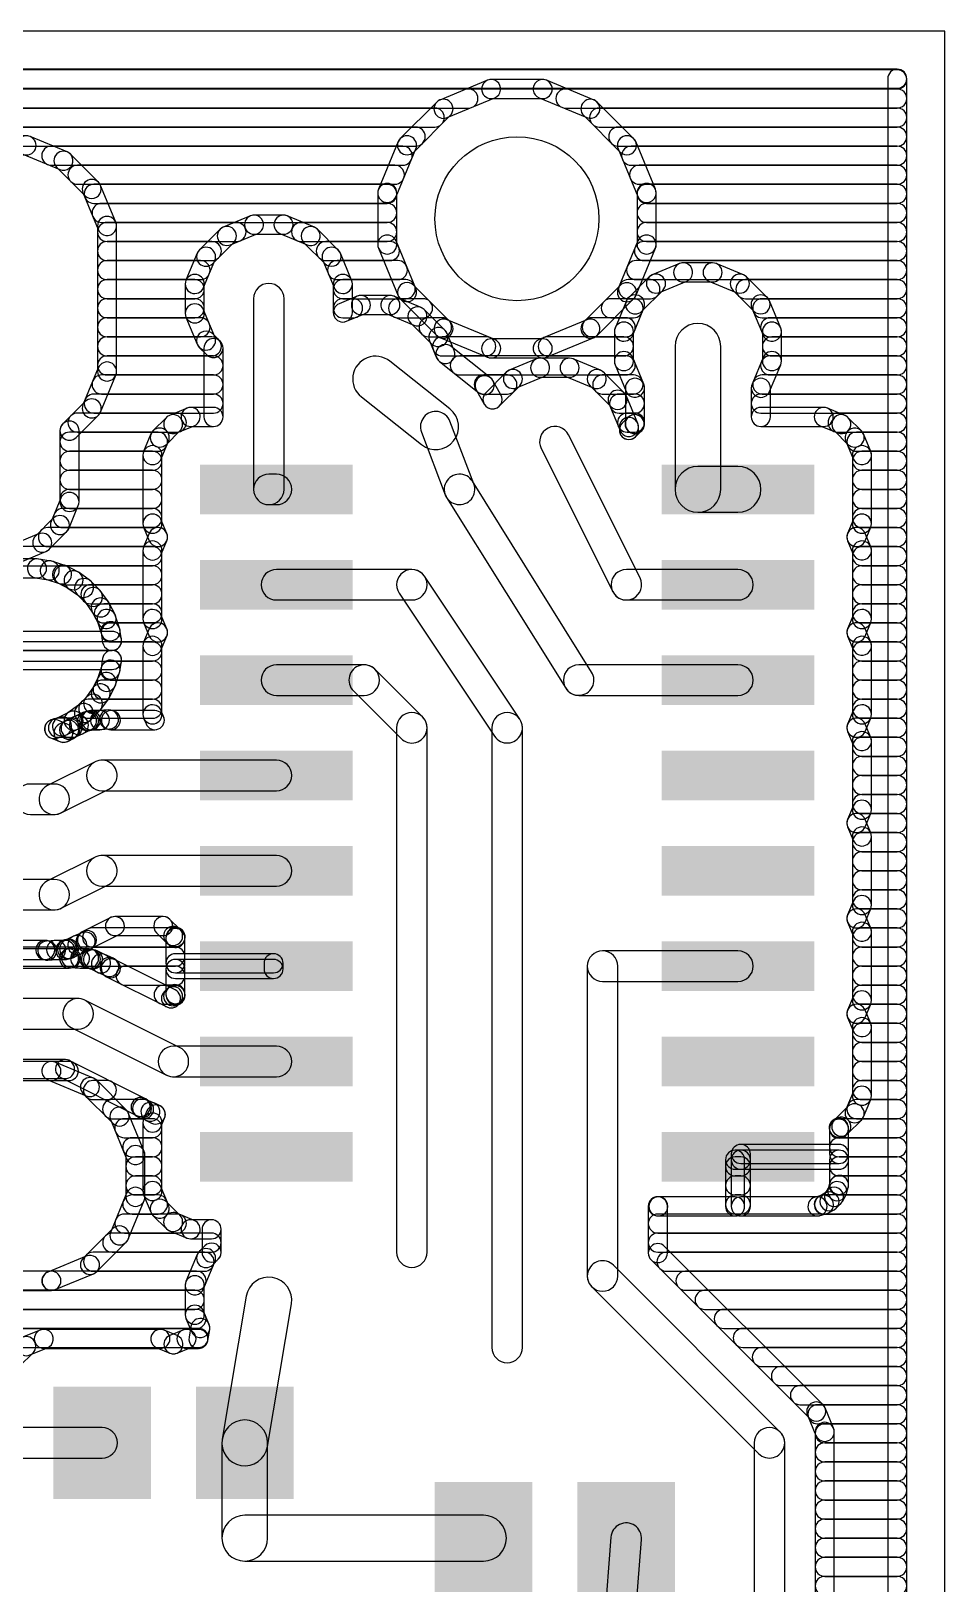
# Model space of a CAD drawing. Extents: x 0 to 96, y 0 to 55.
# Drawn here: x 83.83 to 96, y 34.32 to 55 of the extents above; entities that cross this region are included whole.
import ezdxf

# ---------------------------------------------------------------- set-up
doc = ezdxf.new("R2010")
doc.units = 0
doc.layers.add('16', color=174, linetype='CONTINUOUS')
doc.layers.add('20', color=178, linetype='CONTINUOUS')

# ---------------------------------------------------------------- blocks, each defined once
blk = doc.blocks.new('RECT')
blk.add_solid([(-0.5, -0.5), (0.5, -0.5), (-0.5, 0.5), (0.5, 0.5)])

msp = doc.modelspace()

# ---------------------------------------------------------------- linework, layer by layer
at = {"layer": '16'}
for points in [[(6.3352, 54.238), (95.365, 54.238, 1), (95.365, 54.492), (6.3352, 54.492, 1)], [(6.339, 54.229), (95.365, 54.229, 1), (95.365, 54.483), (6.339, 54.483, 1)], [(95.238, 54.365), (95.238, 8.6112, 1), (95.492, 8.6112), (95.492, 54.365, 1)], [(63.1458, 53.975), (89.6542, 53.975, 1), (89.6542, 54.229), (63.1458, 54.229, 1)], [(89.9078, 54.3445), (89.273, 54.0816, 1), (89.3702, 53.8469), (90.005, 54.1099, 1)], [(90.6436, 54.3542), (89.9564, 54.3542, 1), (89.9564, 54.1002), (90.6436, 54.1002, 1)], [(91.327, 54.0816), (90.6922, 54.3445, 1), (90.595, 54.1099), (91.2298, 53.8469, 1)], [(90.9458, 53.975), (95.365, 53.975, 1), (95.365, 54.229), (90.9458, 54.229, 1)], [(89.2318, 54.054), (88.7459, 53.5682, 1), (88.9256, 53.3886), (89.4114, 53.8744, 1)], [(91.854, 53.5682), (91.3682, 54.054, 1), (91.1886, 53.8744), (91.6744, 53.3886, 1)], [(63.5946, 53.721), (89.2054, 53.721, 1), (89.2054, 53.975), (63.5946, 53.975, 1)], [(91.3946, 53.721), (95.365, 53.721, 1), (95.365, 53.975), (91.3946, 53.975, 1)], [(63.8486, 53.467), (88.9514, 53.467, 1), (88.9514, 53.721), (63.8486, 53.721, 1)], [(83.7687, 53.6034), (83.2363, 53.6034, 1), (83.2363, 53.3494), (83.7687, 53.3494, 1)], [(84.3091, 53.39), (83.8173, 53.5937, 1), (83.7201, 53.3591), (84.2119, 53.1553, 1)], [(88.7184, 53.527), (88.4555, 52.8922, 1), (88.6901, 52.795), (88.9531, 53.4298, 1)], [(91.6486, 53.467), (95.365, 53.467, 1), (95.365, 53.721), (91.6486, 53.721, 1)], [(92.1445, 52.8922), (91.8816, 53.527, 1), (91.6469, 53.4298), (91.9099, 52.795, 1)], [(84.098, 53.213), (88.7784, 53.213, 1), (88.7784, 53.467), (84.098, 53.467, 1)], [(84.7268, 52.986), (84.3503, 53.3625, 1), (84.1707, 53.1829), (84.5472, 52.8064, 1)], [(91.8216, 53.213), (95.365, 53.213, 1), (95.365, 53.467), (91.8216, 53.467, 1)], [(84.4472, 52.959), (88.6732, 52.959, 1), (88.6732, 53.213), (84.4472, 53.213, 1)], [(91.9268, 52.959), (95.365, 52.959, 1), (95.365, 53.213), (91.9268, 53.213, 1)], [(84.958, 52.453), (84.7543, 52.9448, 1), (84.5196, 52.8476), (84.7234, 52.3558, 1)], [(84.6636, 52.705), (88.5728, 52.705, 1), (88.5728, 52.959), (84.6636, 52.959, 1)], [(88.4458, 52.8436), (88.4458, 52.1564, 1), (88.6998, 52.1564), (88.6998, 52.8436, 1)], [(92.1542, 52.1564), (92.1542, 52.8436, 1), (91.9002, 52.8436), (91.9002, 52.1564, 1)], [(92.0272, 52.705), (95.365, 52.705, 1), (95.365, 52.959), (92.0272, 52.959, 1)], [(84.7688, 52.451), (88.5728, 52.451, 1), (88.5728, 52.705), (84.7688, 52.705, 1)], [(86.7503, 52.5381), (86.388, 52.3881, 1), (86.4852, 52.1534), (86.8475, 52.3035, 1)], [(87.1911, 52.5478), (86.7989, 52.5478, 1), (86.7989, 52.2938), (87.1911, 52.2938, 1)], [(87.602, 52.3881), (87.2397, 52.5381, 1), (87.1425, 52.3035), (87.5048, 52.1534, 1)], [(92.0272, 52.451), (95.365, 52.451, 1), (95.365, 52.705), (92.0272, 52.705, 1)], [(84.9677, 50.4656), (84.9677, 52.4044, 1), (84.7137, 52.4044), (84.7137, 50.4656, 1)], [(84.8407, 52.197), (86.5652, 52.197, 1), (86.5652, 52.451), (84.8407, 52.451, 1)], [(86.3468, 52.3605), (86.0695, 52.0832, 1), (86.2491, 51.9036), (86.5264, 52.1809, 1)], [(87.4248, 52.197), (88.5728, 52.197, 1), (88.5728, 52.451), (87.4248, 52.451, 1)], [(87.9205, 52.0832), (87.6432, 52.3605, 1), (87.4636, 52.1809), (87.7409, 51.9036, 1)], [(92.0272, 52.197), (95.365, 52.197, 1), (95.365, 52.451), (92.0272, 52.451, 1)], [(84.8407, 51.943), (86.2359, 51.943, 1), (86.2359, 52.197), (84.8407, 52.197, 1)], [(87.7541, 51.943), (88.6086, 51.943, 1), (88.6086, 52.197), (87.7541, 52.197, 1)], [(88.4555, 52.1078), (88.7184, 51.473, 1), (88.9531, 51.5702), (88.6901, 52.205, 1)], [(91.8816, 51.473), (92.1445, 52.1078, 1), (91.9099, 52.205), (91.6469, 51.5702, 1)], [(91.9914, 51.943), (95.365, 51.943, 1), (95.365, 52.197), (91.9914, 52.197, 1)], [(84.8407, 51.689), (86.0858, 51.689, 1), (86.0858, 51.943), (84.8407, 51.943, 1)], [(86.0419, 52.042), (85.8919, 51.6797, 1), (86.1265, 51.5825), (86.2766, 51.9448, 1)], [(88.0981, 51.6797), (87.9481, 52.042, 1), (87.7134, 51.9448), (87.8635, 51.5825, 1)], [(87.9042, 51.689), (88.7138, 51.689, 1), (88.7138, 51.943), (87.9042, 51.943, 1)], [(91.8862, 51.689), (95.365, 51.689, 1), (95.365, 51.943), (91.8862, 51.943, 1)], [(85.8822, 51.6311), (85.8822, 51.2389, 1), (86.1362, 51.2389), (86.1362, 51.6311, 1)], [(88.1078, 51.2511), (88.1078, 51.6311, 1), (87.8538, 51.6311), (87.8538, 51.2511, 1)], [(92.0618, 51.7255), (91.7845, 51.4482, 1), (91.9641, 51.2686), (92.2414, 51.5459, 1)], [(92.4653, 51.9031), (92.103, 51.7531, 1), (92.2002, 51.5184), (92.5625, 51.6685, 1)], [(92.9061, 51.9128), (92.5139, 51.9128, 1), (92.5139, 51.6588), (92.9061, 51.6588, 1)], [(93.317, 51.7531), (92.9547, 51.9031, 1), (92.8575, 51.6685), (93.2198, 51.5184, 1)], [(93.6355, 51.4482), (93.3582, 51.7255, 1), (93.1786, 51.5459), (93.4559, 51.2686, 1)], [(84.8407, 51.435), (86.0092, 51.435, 1), (86.0092, 51.689), (84.8407, 51.689, 1)], [(87.1982, 48.895), (87.1982, 51.435, 1), (86.7918, 51.435), (86.7918, 48.895, 1)], [(87.9808, 51.435), (88.819, 51.435, 1), (88.819, 51.689), (87.9808, 51.689, 1)], [(88.7459, 51.4318), (89.2318, 50.9459, 1), (89.4114, 51.1256), (88.9256, 51.6114, 1)], [(91.3682, 50.9459), (91.854, 51.4318, 1), (91.6744, 51.6114), (91.1886, 51.1256, 1)], [(91.781, 51.435), (92.0779, 51.435, 1), (92.0779, 51.689), (91.781, 51.689, 1)], [(93.3421, 51.435), (95.365, 51.435, 1), (95.365, 51.689), (93.3421, 51.689, 1)], [(84.8407, 51.181), (86.0092, 51.181, 1), (86.0092, 51.435), (84.8407, 51.435, 1)], [(85.8919, 51.1903), (86.0419, 50.828, 1), (86.2766, 50.9252), (86.1265, 51.2875, 1)], [(88.1728, 51.4681), (87.9322, 51.3685, 1), (88.0294, 51.1338), (88.27, 51.2335, 1)], [(87.9808, 51.181), (88.1181, 51.181, 1), (88.1181, 51.435), (87.9808, 51.435, 1)], [(88.6136, 51.4778), (88.2214, 51.4778, 1), (88.2214, 51.2238), (88.6136, 51.2238, 1)], [(89.0245, 51.3181), (88.6622, 51.4681, 1), (88.565, 51.2335), (88.9273, 51.0834, 1)], [(88.7169, 51.181), (89.0494, 51.181, 1), (89.0494, 51.435), (88.7169, 51.435, 1)], [(89.343, 51.0132), (89.0657, 51.2905, 1), (88.8861, 51.1109), (89.1634, 50.8336, 1)], [(91.5506, 51.181), (91.8534, 51.181, 1), (91.8534, 51.435), (91.5506, 51.435, 1)], [(91.7569, 51.407), (91.6069, 51.0447, 1), (91.8415, 50.9475), (91.9916, 51.3098, 1)], [(93.8131, 51.0447), (93.6631, 51.407, 1), (93.4284, 51.3098), (93.5785, 50.9475, 1)], [(93.5666, 51.181), (95.365, 51.181, 1), (95.365, 51.435), (93.5666, 51.435, 1)], [(84.8407, 50.927), (86.0858, 50.927, 1), (86.0858, 51.181), (84.8407, 51.181, 1)], [(89.1226, 50.927), (89.3034, 50.927, 1), (89.3034, 51.181), (89.1226, 51.181, 1)], [(89.273, 50.9184), (89.9078, 50.6555, 1), (90.005, 50.8901), (89.3702, 51.1531, 1)], [(90.6922, 50.6555), (91.327, 50.9184, 1), (91.2298, 51.1531), (90.595, 50.8901, 1)], [(91.2966, 50.927), (91.7482, 50.927, 1), (91.7482, 51.181), (91.2966, 51.181, 1)], [(91.5972, 50.9961), (91.5972, 50.6039, 1), (91.8512, 50.6039), (91.8512, 50.9961, 1)], [(92.4052, 50.8), (92.4052, 48.895, 1), (93.0148, 48.895), (93.0148, 50.8, 1)], [(93.6718, 50.927), (95.365, 50.927, 1), (95.365, 51.181), (93.6718, 51.181, 1)], [(93.8228, 50.6039), (93.8228, 50.9961, 1), (93.5688, 50.9961), (93.5688, 50.6039, 1)], [(84.8407, 50.673), (86.2359, 50.673, 1), (86.2359, 50.927), (84.8407, 50.927, 1)], [(86.0695, 50.7868), (86.1686, 50.6877, 1), (86.3482, 50.8673), (86.2491, 50.9664, 1)], [(86.1314, 50.7775), (86.1314, 49.8602, 1), (86.3854, 49.8602), (86.3854, 50.7775, 1)], [(89.4641, 50.7461), (89.3706, 50.972, 1), (89.1359, 50.8748), (89.2294, 50.6489, 1)], [(89.3043, 50.673), (89.8908, 50.673, 1), (89.8908, 50.927), (89.3043, 50.927, 1)], [(89.9564, 50.6458), (90.6436, 50.6458, 1), (90.6436, 50.8998), (89.9564, 50.8998, 1)], [(90.7092, 50.673), (91.7242, 50.673, 1), (91.7242, 50.927), (90.7092, 50.927, 1)], [(93.6958, 50.673), (95.365, 50.673, 1), (95.365, 50.927), (93.6958, 50.927, 1)], [(89.9482, 50.3823), (89.4257, 50.797, 1), (89.2678, 50.5981), (89.7902, 50.1834, 1)], [(91.6069, 50.5553), (91.7545, 50.199, 1), (91.9891, 50.2962), (91.8415, 50.6525, 1)], [(93.6655, 50.199), (93.8131, 50.5553, 1), (93.5785, 50.6525), (93.4309, 50.2962, 1)], [(84.7543, 49.9252), (84.958, 50.417, 1), (84.7234, 50.5142), (84.5196, 50.0224, 1)], [(84.8407, 50.419), (86.2584, 50.419, 1), (86.2584, 50.673), (84.8407, 50.673, 1)], [(88.228, 50.1263), (89.028, 49.4913, 1), (89.407, 49.9687), (88.607, 50.6037, 1)], [(89.5377, 50.419), (91.7482, 50.419, 1), (91.7482, 50.673), (89.5377, 50.673, 1)], [(90.1568, 50.4555), (89.8846, 50.1833, 1), (90.0642, 50.0037), (90.3364, 50.2759, 1)], [(90.5603, 50.6331), (90.198, 50.4831, 1), (90.2952, 50.2484), (90.6575, 50.3985, 1)], [(91.0011, 50.6428), (90.6089, 50.6428, 1), (90.6089, 50.3888), (91.0011, 50.3888, 1)], [(91.412, 50.4831), (91.0497, 50.6331, 1), (90.9525, 50.3985), (91.3148, 50.2484, 1)], [(91.7305, 50.1782), (91.4532, 50.4555, 1), (91.2736, 50.2759), (91.5509, 49.9986, 1)], [(93.6718, 50.419), (95.365, 50.419, 1), (95.365, 50.673), (93.6718, 50.673, 1)], [(84.7688, 50.165), (86.2584, 50.165, 1), (86.2584, 50.419), (84.7688, 50.419, 1)], [(89.8577, 50.165), (90.1729, 50.165, 1), (90.1729, 50.419), (89.8577, 50.419, 1)], [(90.0854, 50.1552), (89.9802, 50.3445, 1), (89.7582, 50.2212), (89.8634, 50.0318, 1)], [(91.4371, 50.165), (91.8534, 50.165, 1), (91.8534, 50.419), (91.4371, 50.419, 1)], [(91.7448, 50.2476), (91.7448, 49.7652, 1), (91.9988, 49.7652), (91.9988, 50.2476, 1)], [(93.6752, 49.8602), (93.6752, 50.2476, 1), (93.4212, 50.2476), (93.4212, 49.8602, 1)], [(93.5666, 50.165), (95.365, 50.165, 1), (95.365, 50.419), (93.5666, 50.419, 1)], [(84.4305, 49.5877), (84.7268, 49.884, 1), (84.5472, 50.0636), (84.2509, 49.7673, 1)], [(84.6636, 49.911), (86.2584, 49.911, 1), (86.2584, 50.165), (84.6636, 50.165, 1)], [(91.9081, 49.7747), (91.7581, 50.137, 1), (91.5234, 50.0398), (91.6735, 49.6775, 1)], [(91.6616, 49.911), (91.8718, 49.911, 1), (91.8718, 50.165), (91.6616, 50.165, 1)], [(93.5482, 49.911), (95.365, 49.911, 1), (95.365, 50.165), (93.5482, 50.165, 1)], [(84.4472, 49.657), (85.7703, 49.657, 1), (85.7703, 49.911), (84.4472, 49.911, 1)], [(85.6311, 49.8533), (85.4525, 49.6747, 1), (85.6321, 49.4951), (85.8107, 49.6737, 1)], [(85.9057, 49.9775), (85.6723, 49.8809, 1), (85.7695, 49.6462), (86.0029, 49.7429, 1)], [(86.2584, 49.9872), (85.9543, 49.9872, 1), (85.9543, 49.7332), (86.2584, 49.7332, 1)], [(89.7249, 48.9672), (89.4074, 49.8022, 1), (89.0276, 49.6578), (89.3451, 48.8228, 1)], [(91.7668, 49.657), (91.8718, 49.657, 1), (91.8718, 49.911), (91.7668, 49.911, 1)], [(91.7779, 49.8533), (91.701, 49.7764, 1), (91.8806, 49.5968), (91.9575, 49.6737, 1)], [(91.9178, 49.6866), (91.9178, 49.7261, 1), (91.6638, 49.7261), (91.6638, 49.6866, 1)], [(91.8232, 49.8826), (91.8191, 49.8809, 1), (91.9163, 49.6462), (91.9204, 49.6479, 1)], [(94.3857, 49.9872), (93.5482, 49.9872, 1), (93.5482, 49.7332), (94.3857, 49.7332, 1)], [(94.6677, 49.8809), (94.4343, 49.9775, 1), (94.3371, 49.7429), (94.5705, 49.6462, 1)], [(94.5697, 49.657), (95.365, 49.657, 1), (95.365, 49.911), (94.5697, 49.911, 1)], [(94.8875, 49.6747), (94.7089, 49.8533, 1), (94.5293, 49.6737), (94.7079, 49.4951, 1)], [(84.4677, 48.7283), (84.4677, 49.6775, 1), (84.2137, 49.6775), (84.2137, 48.7283, 1)], [(84.3407, 49.403), (85.5195, 49.403, 1), (85.5195, 49.657), (84.3407, 49.657, 1)], [(85.4249, 49.6335), (85.3283, 49.4001, 1), (85.5629, 49.3029), (85.6596, 49.5363, 1)], [(91.9392, 47.7159), (90.9867, 49.6209, 1), (90.6233, 49.4391), (91.5758, 47.5341, 1)], [(95.0117, 49.4001), (94.9151, 49.6335, 1), (94.6804, 49.5363), (94.7771, 49.3029, 1)], [(94.8205, 49.403), (95.365, 49.403, 1), (95.365, 49.657), (94.8205, 49.657, 1)], [(85.3186, 49.3515), (85.3186, 48.4385, 1), (85.5726, 48.4385), (85.5726, 49.3515, 1)], [(95.0214, 48.4385), (95.0214, 49.3515, 1), (94.7674, 49.3515), (94.7674, 48.4385, 1)], [(84.3407, 49.149), (85.4456, 49.149, 1), (85.4456, 49.403), (84.3407, 49.403, 1)], [(94.8944, 49.149), (95.365, 49.149, 1), (95.365, 49.403), (94.8944, 49.403, 1)], [(84.3407, 48.895), (85.4456, 48.895, 1), (85.4456, 49.149), (84.3407, 49.149, 1)], [(87.0966, 49.0982), (86.995, 49.0982, 1), (86.995, 48.6918), (87.0966, 48.6918, 1)], [(91.2948, 46.4627), (89.7073, 49.0027, 1), (89.3627, 48.7873), (90.9502, 46.2473, 1)], [(92.71, 48.5902), (93.2434, 48.5902, 1), (93.2434, 49.1998), (92.71, 49.1998, 1)], [(94.8944, 48.895), (95.365, 48.895, 1), (95.365, 49.149), (94.8944, 49.149, 1)], [(84.3304, 48.3716), (84.458, 48.6797, 1), (84.2234, 48.7769), (84.0958, 48.4688, 1)], [(84.3407, 48.641), (85.4456, 48.641, 1), (85.4456, 48.895), (84.3407, 48.895, 1)], [(94.8944, 48.641), (95.365, 48.641, 1), (95.365, 48.895), (94.8944, 48.895, 1)], [(84.2519, 48.387), (85.4456, 48.387, 1), (85.4456, 48.641), (84.2519, 48.641, 1)], [(94.8944, 48.387), (95.365, 48.387, 1), (95.365, 48.641), (94.8944, 48.641, 1)], [(84.0671, 48.0946), (84.3029, 48.3304, 1), (84.1233, 48.51), (83.8875, 48.2742, 1)], [(85.3283, 48.3899), (85.4022, 48.2114, 1), (85.6369, 48.3086), (85.5629, 48.4871, 1)], [(94.9378, 48.2114), (95.0117, 48.3899, 1), (94.7771, 48.4871), (94.7031, 48.3086, 1)], [(83.7178, 47.9395), (84.0259, 48.0671, 1), (83.9287, 48.3017), (83.6206, 48.1741, 1)], [(84.0529, 48.133), (85.5195, 48.133, 1), (85.5195, 48.387), (84.0529, 48.387, 1)], [(85.4022, 48.3086), (85.3283, 48.1301, 1), (85.5629, 48.0329), (85.6369, 48.2114, 1)], [(85.3186, 48.0815), (85.3186, 47.1685, 1), (85.5726, 47.1685), (85.5726, 48.0815, 1)], [(95.0117, 48.1301), (94.9378, 48.3086, 1), (94.7031, 48.2114), (94.7771, 48.0329, 1)], [(94.8205, 48.133), (95.365, 48.133, 1), (95.365, 48.387), (94.8205, 48.387, 1)], [(95.0214, 47.1685), (95.0214, 48.0815, 1), (94.7674, 48.0815), (94.7674, 47.1685, 1)], [(65.7014, 47.879), (85.4456, 47.879, 1), (85.4456, 48.133), (65.7014, 48.133, 1)], [(94.8944, 47.879), (95.365, 47.879, 1), (95.365, 48.133), (94.8944, 48.133, 1)], [(83.908, 47.9692), (83.187, 47.9692, 1), (83.187, 47.7152), (83.908, 47.7152, 1)], [(84.0976, 47.9407), (83.9278, 47.9676, 1), (83.8881, 47.7168), (84.0579, 47.6899, 1)], [(84.2805, 47.883), (84.117, 47.9361, 1), (84.0385, 47.6945), (84.202, 47.6414, 1)], [(84.4521, 47.7973), (84.2989, 47.8753, 1), (84.1836, 47.649), (84.3368, 47.571, 1)], [(84.2612, 47.625), (85.4456, 47.625, 1), (85.4456, 47.879), (84.2612, 47.879, 1)], [(84.6082, 47.6858), (84.4691, 47.7869, 1), (84.3198, 47.5814), (84.4589, 47.4803, 1)], [(88.9, 47.8282), (87.0966, 47.8282, 1), (87.0966, 47.4218), (88.9, 47.4218, 1)], [(90.3391, 45.8327), (89.0691, 47.7377, 1), (88.7309, 47.5123), (90.0009, 45.6073, 1)], [(93.2434, 47.8282), (91.7575, 47.8282, 1), (91.7575, 47.4218), (93.2434, 47.4218, 1)], [(94.8944, 47.625), (95.365, 47.625, 1), (95.365, 47.879), (94.8944, 47.879, 1)], [(84.7449, 47.5513), (84.6233, 47.6729, 1), (84.4437, 47.4933), (84.5653, 47.3717, 1)], [(84.6186, 47.371), (85.4456, 47.371, 1), (85.4456, 47.625), (84.6186, 47.625, 1)], [(84.8589, 47.3971), (84.7578, 47.5362, 1), (84.5523, 47.3869), (84.6534, 47.2478, 1)], [(94.8944, 47.371), (95.365, 47.371, 1), (95.365, 47.625), (94.8944, 47.625, 1)], [(84.9473, 47.2269), (84.8693, 47.3801, 1), (84.643, 47.2648), (84.721, 47.1116, 1)], [(84.7961, 47.117), (85.4456, 47.117, 1), (85.4456, 47.371), (84.7961, 47.371, 1)], [(94.8944, 47.117), (95.365, 47.117, 1), (95.365, 47.371), (94.8944, 47.371, 1)], [(85.0081, 47.045), (84.955, 47.2085, 1), (84.7134, 47.13), (84.7665, 46.9665, 1)], [(85.3283, 47.1199), (85.4022, 46.9414, 1), (85.6369, 47.0386), (85.5629, 47.2171, 1)], [(94.9378, 46.9414), (95.0117, 47.1199, 1), (94.7771, 47.2171), (94.7031, 47.0386, 1)], [(83.187, 46.75), (84.9077, 46.75, 1), (84.9077, 47.004), (83.187, 47.004, 1)], [(85.0331, 46.8969), (85.0127, 47.0256, 1), (84.7619, 46.9859), (84.7823, 46.8571, 1)], [(84.8898, 46.863), (85.5195, 46.863, 1), (85.5195, 47.117), (84.8898, 47.117, 1)], [(85.4022, 47.0386), (85.3283, 46.8601, 1), (85.5629, 46.7629), (85.6369, 46.9414, 1)], [(95.0117, 46.8601), (94.9378, 47.0386, 1), (94.7031, 46.9414), (94.7771, 46.7629, 1)], [(94.8205, 46.863), (95.365, 46.863, 1), (95.365, 47.117), (94.8205, 47.117, 1)], [(83.187, 46.609), (85.4456, 46.609, 1), (85.4456, 46.863), (83.187, 46.863, 1)], [(84.9077, 46.75), (83.187, 46.75, 1), (83.187, 46.496), (84.9077, 46.496, 1)], [(85.0127, 46.4744), (85.0331, 46.6031, 1), (84.7823, 46.6429), (84.7619, 46.5141, 1)], [(85.3186, 46.8115), (85.3186, 45.8985, 1), (85.5726, 45.8985), (85.5726, 46.8115, 1)], [(95.0214, 45.8985), (95.0214, 46.8115, 1), (94.7674, 46.8115), (94.7674, 45.8985, 1)], [(94.8944, 46.609), (95.365, 46.609, 1), (95.365, 46.863), (94.8944, 46.863, 1)], [(84.955, 46.2915), (85.0081, 46.455, 1), (84.7665, 46.5335), (84.7134, 46.37, 1)], [(84.8833, 46.355), (85.4456, 46.355, 1), (85.4456, 46.609), (84.8833, 46.609, 1)], [(88.265, 46.5582), (87.0966, 46.5582, 1), (87.0966, 46.1518), (88.265, 46.1518, 1)], [(89.0437, 45.8637), (88.4087, 46.4987, 1), (88.1213, 46.2113), (88.7563, 45.5763, 1)], [(93.2434, 46.5582), (91.1225, 46.5582, 1), (91.1225, 46.1518), (93.2434, 46.1518, 1)], [(94.8944, 46.355), (95.365, 46.355, 1), (95.365, 46.609), (94.8944, 46.609, 1)], [(84.8693, 46.1199), (84.9473, 46.2731, 1), (84.721, 46.3884), (84.643, 46.2352, 1)], [(84.7818, 46.101), (85.4456, 46.101, 1), (85.4456, 46.355), (84.7818, 46.355, 1)], [(94.8944, 46.101), (95.365, 46.101, 1), (95.365, 46.355), (94.8944, 46.355, 1)], [(84.6233, 45.8271), (84.7449, 45.9487, 1), (84.5653, 46.1283), (84.4437, 46.0067, 1)], [(84.7578, 45.9638), (84.8589, 46.1029, 1), (84.6534, 46.2522), (84.5523, 46.1131, 1)], [(84.2989, 45.6247), (84.4521, 45.7027, 1), (84.3368, 45.929), (84.1836, 45.851, 1)], [(84.4691, 45.7131), (84.6082, 45.8142, 1), (84.4589, 46.0197), (84.3198, 45.9186, 1)], [(84.5173, 45.9229), (84.4097, 45.8691, 1), (84.5233, 45.6419), (84.6309, 45.6958, 1)], [(84.592, 45.9379), (84.5651, 45.936, 1), (84.5831, 45.6827), (84.61, 45.6846, 1)], [(84.5906, 45.847), (85.4456, 45.847, 1), (85.4456, 46.101), (84.5906, 46.101, 1)], [(84.5774, 45.9389), (84.5524, 45.9286, 1), (84.6497, 45.6939), (84.6746, 45.7043, 1)], [(84.7464, 45.9486), (84.626, 45.9486, 1), (84.626, 45.6946), (84.7464, 45.6946, 1)], [(84.8574, 45.9568), (84.7374, 45.9483, 1), (84.7554, 45.6949), (84.8754, 45.7035, 1)], [(84.9322, 45.9421), (84.9066, 45.9506, 1), (84.8263, 45.7096), (84.8519, 45.7011, 1)], [(85.4775, 45.9486), (84.892, 45.9486, 1), (84.892, 45.6946), (85.4775, 45.6946, 1)], [(85.3283, 45.8499), (85.3601, 45.773, 1), (85.5948, 45.8702), (85.5629, 45.9471, 1)], [(89.1032, 38.735), (89.1032, 45.72, 1), (88.6968, 45.72), (88.6968, 38.735, 1)], [(90.3732, 37.465), (90.3732, 45.72, 1), (89.9668, 45.72), (89.9668, 37.465, 1)], [(94.9378, 45.6714), (95.0117, 45.8499, 1), (94.7771, 45.9471), (94.7031, 45.7686, 1)], [(94.8944, 45.847), (95.365, 45.847, 1), (95.365, 46.101), (94.8944, 46.101, 1)], [(84.1753, 45.5828), (84.2805, 45.617, 1), (84.202, 45.8586), (84.0968, 45.8244, 1)], [(84.3086, 45.7696), (84.1846, 45.821, 1), (84.0874, 45.5863), (84.2114, 45.5349, 1)], [(84.1864, 45.593), (84.3807, 45.593, 1), (84.3807, 45.847), (84.1864, 45.847, 1)], [(84.2794, 45.804), (84.2032, 45.7659, 1), (84.3168, 45.5387), (84.393, 45.5768, 1)], [(84.2654, 45.7993), (84.2464, 45.7802, 1), (84.426, 45.6006), (84.445, 45.6197, 1)], [(84.4179, 45.8729), (84.3066, 45.8268, 1), (84.4038, 45.5921), (84.5151, 45.6382, 1)], [(95.0117, 45.5901), (94.9378, 45.7686, 1), (94.7031, 45.6714), (94.7771, 45.4929, 1)], [(94.8205, 45.593), (95.365, 45.593, 1), (95.365, 45.847), (94.8205, 45.847, 1)], [(95.0214, 44.6285), (95.0214, 45.5415, 1), (94.7674, 45.5415), (94.7674, 44.6285, 1)], [(94.8944, 45.339), (95.365, 45.339, 1), (95.365, 45.593), (94.8944, 45.593, 1)], [(94.8944, 45.085), (95.365, 45.085, 1), (95.365, 45.339), (94.8944, 45.339, 1)], [(84.6816, 45.2667), (84.0466, 44.9492, 1), (84.2284, 44.5858), (84.8634, 44.9033, 1)], [(87.0966, 45.2882), (84.7725, 45.2882, 1), (84.7725, 44.8818), (87.0966, 44.8818, 1)], [(84.1375, 44.9707), (83.82, 44.9707, 1), (83.82, 44.5643), (84.1375, 44.5643, 1)], [(94.8944, 44.831), (95.365, 44.831, 1), (95.365, 45.085), (94.8944, 45.085, 1)], [(94.9378, 44.4014), (95.0117, 44.5799, 1), (94.7771, 44.6771), (94.7031, 44.4986, 1)], [(94.8944, 44.577), (95.365, 44.577, 1), (95.365, 44.831), (94.8944, 44.831, 1)], [(95.0117, 44.3201), (94.9378, 44.4986, 1), (94.7031, 44.4014), (94.7771, 44.2229, 1)], [(94.8205, 44.323), (95.365, 44.323, 1), (95.365, 44.577), (94.8205, 44.577, 1)], [(95.0214, 43.3585), (95.0214, 44.2715, 1), (94.7674, 44.2715), (94.7674, 43.3585, 1)], [(94.8944, 44.069), (95.365, 44.069, 1), (95.365, 44.323), (94.8944, 44.323, 1)], [(94.8944, 43.815), (95.365, 43.815, 1), (95.365, 44.069), (94.8944, 44.069, 1)], [(84.6816, 43.9967), (84.0466, 43.6792, 1), (84.2284, 43.3158), (84.8634, 43.6333, 1)], [(87.0966, 44.0182), (84.7725, 44.0182, 1), (84.7725, 43.6118), (87.0966, 43.6118, 1)], [(84.1375, 43.7007), (82.55, 43.7007, 1), (82.55, 43.2943), (84.1375, 43.2943, 1)], [(94.8944, 43.561), (95.365, 43.561, 1), (95.365, 43.815), (94.8944, 43.815, 1)], [(94.9378, 43.1314), (95.0117, 43.3099, 1), (94.7771, 43.4071), (94.7031, 43.2286, 1)], [(94.8944, 43.307), (95.365, 43.307, 1), (95.365, 43.561), (94.8944, 43.561, 1)], [(95.0117, 43.0501), (94.9378, 43.2286, 1), (94.7031, 43.1314), (94.7771, 42.9529, 1)], [(94.8205, 43.053), (95.365, 43.053, 1), (95.365, 43.307), (94.8205, 43.307, 1)], [(84.6306, 42.7785), (85.0032, 42.9648, 1), (84.8896, 43.192), (84.517, 43.0057, 1)], [(84.6416, 42.799), (85.7524, 42.799, 1), (85.7524, 43.053), (84.6416, 43.053, 1)], [(84.9464, 42.9514), (85.589, 42.9514, 1), (85.589, 43.2054), (84.9464, 43.2054, 1)], [(85.4992, 42.9886), (85.6311, 42.8567, 1), (85.8107, 43.0363), (85.6788, 43.1682, 1)], [(85.6723, 42.8291), (85.7056, 42.8154, 1), (85.8028, 43.05), (85.7695, 43.0638, 1)], [(85.6315, 42.9656), (85.6277, 42.9516, 1), (85.8731, 42.8858), (85.8768, 42.8998, 1)], [(85.6234, 42.9187), (85.6234, 42.5831, 1), (85.8774, 42.5831), (85.8774, 42.9187, 1)], [(95.0214, 42.0885), (95.0214, 43.0015, 1), (94.7674, 43.0015), (94.7674, 42.0885, 1)], [(94.8944, 42.799), (95.365, 42.799, 1), (95.365, 43.053), (94.8944, 43.053, 1)], [(82.6532, 42.6339), (84.018, 42.6339, 1), (84.018, 42.8879), (82.6532, 42.8879, 1)], [(83.9778, 42.6404), (84.0034, 42.6319, 1), (84.0837, 42.8728), (84.0581, 42.8814, 1)], [(84.0526, 42.6257), (84.1726, 42.6342, 1), (84.1546, 42.8876), (84.0346, 42.879, 1)], [(84.1636, 42.6339), (84.284, 42.6339, 1), (84.284, 42.8879), (84.1636, 42.8879, 1)], [(84.3326, 42.6436), (84.3576, 42.6539, 1), (84.2603, 42.8886), (84.2354, 42.8782, 1)], [(84.318, 42.6445), (84.3449, 42.6465, 1), (84.3269, 42.8998), (84.2999, 42.8979, 1)], [(84.3927, 42.6595), (84.5003, 42.7134, 1), (84.3867, 42.9406), (84.2791, 42.8867, 1)], [(84.4921, 42.7096), (84.6033, 42.7557, 1), (84.5062, 42.9904), (84.3949, 42.9443, 1)], [(84.6446, 42.7832), (84.6636, 42.8023, 1), (84.484, 42.9819), (84.4649, 42.9628, 1)], [(81.5946, 42.545), (85.7504, 42.545, 1), (85.7504, 42.799), (81.5946, 42.799, 1)], [(84.3355, 42.7736), (81.62, 42.7736, 1), (81.62, 42.5196), (84.3355, 42.5196, 1)], [(84.3209, 42.7756), (84.2953, 42.7671, 1), (84.3756, 42.5261), (84.4012, 42.5346, 1)], [(84.4901, 42.7733), (84.3701, 42.7818, 1), (84.3521, 42.5285), (84.4721, 42.5199, 1)], [(84.6015, 42.7736), (84.4811, 42.7736, 1), (84.4811, 42.5196), (84.6015, 42.5196, 1)], [(84.6751, 42.7536), (84.6501, 42.7639, 1), (84.5529, 42.5293), (84.5778, 42.5189, 1)], [(84.6624, 42.761), (84.6355, 42.7629, 1), (84.6174, 42.5096), (84.6444, 42.5077, 1)], [(84.8178, 42.6941), (84.7102, 42.7479, 1), (84.5966, 42.5208), (84.7042, 42.4669, 1)], [(84.9208, 42.6518), (84.8096, 42.6979, 1), (84.7124, 42.4632), (84.8237, 42.4171, 1)], [(84.9811, 42.6052), (84.9621, 42.6243, 1), (84.7824, 42.4447), (84.8015, 42.4256, 1)], [(85.7491, 42.2285), (84.9481, 42.629, 1), (84.8345, 42.4018), (85.6355, 42.0013, 1)], [(85.7504, 42.4561), (87.0585, 42.4561, 1), (87.0585, 42.7101), (85.7504, 42.7101, 1)], [(87.0585, 42.6339), (85.7504, 42.6339, 1), (85.7504, 42.3799), (87.0585, 42.3799, 1)], [(85.6234, 42.5069), (85.6234, 42.1713, 1), (85.8774, 42.1713), (85.8774, 42.5069, 1)], [(86.9315, 42.5831), (86.9315, 42.5069, 1), (87.1855, 42.5069), (87.1855, 42.5831, 1)], [(91.6432, 38.4175), (91.6432, 42.545, 1), (91.2368, 42.545), (91.2368, 38.4175, 1)], [(91.44, 42.3418), (93.2434, 42.3418, 1), (93.2434, 42.7482), (91.44, 42.7482, 1)], [(94.8944, 42.545), (95.365, 42.545, 1), (95.365, 42.799), (94.8944, 42.799, 1)], [(85.0861, 42.291), (85.7504, 42.291, 1), (85.7504, 42.545), (85.0861, 42.545, 1)], [(94.8944, 42.291), (95.365, 42.291, 1), (95.365, 42.545), (94.8944, 42.545, 1)], [(85.5941, 42.037), (85.7524, 42.037, 1), (85.7524, 42.291), (85.5941, 42.291, 1)], [(85.6311, 42.2333), (85.6025, 42.2047, 1), (85.7821, 42.0251), (85.8107, 42.0537, 1)], [(85.7056, 42.2746), (85.6723, 42.2609, 1), (85.7695, 42.0262), (85.8028, 42.04, 1)], [(85.6277, 42.1384), (85.6315, 42.1244, 1), (85.8768, 42.1902), (85.8731, 42.2042, 1)], [(94.9378, 41.8614), (95.0117, 42.0399, 1), (94.7771, 42.1371), (94.7031, 41.9586, 1)], [(94.8944, 42.037), (95.365, 42.037, 1), (95.365, 42.291), (94.8944, 42.291, 1)], [(80.9625, 41.7068), (84.455, 41.7068, 1), (84.455, 42.1132), (80.9625, 42.1132, 1)], [(84.3641, 41.7283), (85.6341, 41.0933, 1), (85.8159, 41.4567), (84.5459, 42.0917, 1)], [(95.0117, 41.7801), (94.9378, 41.9586, 1), (94.7031, 41.8614), (94.7771, 41.6829, 1)], [(94.8205, 41.783), (95.365, 41.783, 1), (95.365, 42.037), (94.8205, 42.037, 1)], [(95.0214, 40.8185), (95.0214, 41.7315, 1), (94.7674, 41.7315), (94.7674, 40.8185, 1)], [(94.8944, 41.529), (95.365, 41.529, 1), (95.365, 41.783), (94.8944, 41.783, 1)], [(85.725, 41.0718), (87.0966, 41.0718, 1), (87.0966, 41.4782), (85.725, 41.4782, 1)], [(94.8944, 41.275), (95.365, 41.275, 1), (95.365, 41.529), (94.8944, 41.529, 1)], [(81.5946, 41.021), (84.3319, 41.021, 1), (84.3319, 41.275), (81.5946, 41.275, 1)], [(81.62, 41.0464), (84.2811, 41.0464, 1), (84.2811, 41.3004), (81.62, 41.3004, 1)], [(84.0999, 41.274), (82.0201, 41.274, 1), (82.0201, 41.02), (84.0999, 41.02, 1)], [(84.6619, 41.0516), (84.1485, 41.2643, 1), (84.0513, 41.0297), (84.5647, 40.817, 1)], [(84.2243, 41.0598), (85.2319, 40.556, 1), (85.3455, 40.7832), (84.3379, 41.287, 1)], [(94.8944, 41.021), (95.365, 41.021, 1), (95.365, 41.275), (94.8944, 41.275, 1)], [(85.0961, 40.6311), (84.7031, 41.0241, 1), (84.5235, 40.8445), (84.9165, 40.4515, 1)], [(84.6536, 40.767), (84.8399, 40.767, 1), (84.8399, 41.021), (84.6536, 41.021, 1)], [(94.8944, 40.767), (95.365, 40.767, 1), (95.365, 41.021), (94.8944, 41.021, 1)], [(84.9077, 40.513), (85.3332, 40.513, 1), (85.3332, 40.767), (84.9077, 40.767, 1)], [(85.1989, 40.5798), (85.2179, 40.5607, 1), (85.3975, 40.7403), (85.3785, 40.7594, 1)], [(85.2591, 40.5332), (85.3704, 40.4871, 1), (85.4676, 40.7218), (85.3563, 40.7679, 1)], [(94.9151, 40.5365), (95.0117, 40.7699, 1), (94.7771, 40.8671), (94.6804, 40.6337, 1)], [(94.8205, 40.513), (95.365, 40.513, 1), (95.365, 40.767), (94.8205, 40.767, 1)], [(85.3363, 40.0765), (85.1236, 40.5899, 1), (84.889, 40.4927), (85.1017, 39.9793, 1)], [(85.3622, 40.4909), (85.4333, 40.4553, 1), (85.5469, 40.6825), (85.4758, 40.7181, 1)], [(85.3728, 40.6175), (85.3283, 40.5101, 1), (85.5629, 40.4129), (85.6074, 40.5203, 1)], [(85.3186, 40.4615), (85.3186, 39.5485, 1), (85.5726, 39.5485), (85.5726, 40.4615, 1)], [(94.7089, 40.3167), (94.8875, 40.4953, 1), (94.7079, 40.6749), (94.5293, 40.4963, 1)], [(85.0707, 40.259), (85.4456, 40.259, 1), (85.4456, 40.513), (85.0707, 40.513, 1)], [(94.6344, 40.2754), (94.6677, 40.2891, 1), (94.5705, 40.5238), (94.5372, 40.51, 1)], [(94.7123, 40.4116), (94.7085, 40.4256, 1), (94.4632, 40.3598), (94.4669, 40.3458, 1)], [(94.5876, 40.259), (95.365, 40.259, 1), (95.365, 40.513), (94.5876, 40.513, 1)], [(94.7166, 40.0431), (94.7166, 40.3787, 1), (94.4626, 40.3787), (94.4626, 40.0431, 1)], [(85.1759, 40.005), (85.4456, 40.005, 1), (85.4456, 40.259), (85.1759, 40.259, 1)], [(85.346, 39.4721), (85.346, 40.0279, 1), (85.092, 40.0279), (85.092, 39.4721, 1)], [(93.4085, 39.9669), (93.4085, 40.0431, 1), (93.1545, 40.0431), (93.1545, 39.9669, 1)], [(93.2815, 39.9161), (94.5896, 39.9161, 1), (94.5896, 40.1701), (93.2815, 40.1701, 1)], [(94.5896, 40.005), (95.365, 40.005, 1), (95.365, 40.259), (94.5896, 40.259, 1)], [(85.219, 39.751), (85.4456, 39.751, 1), (85.4456, 40.005), (85.219, 40.005, 1)], [(93.3323, 39.3446), (93.3323, 39.9669, 1), (93.0783, 39.9669), (93.0783, 39.3446, 1)], [(93.2053, 39.8399), (93.2815, 39.8399, 1), (93.2815, 40.0939), (93.2053, 40.0939, 1)], [(93.2053, 39.751), (93.2815, 39.751, 1), (93.2815, 40.005), (93.2053, 40.005, 1)], [(93.1545, 39.9669), (93.1545, 39.3446, 1), (93.4085, 39.3446), (93.4085, 39.9669, 1)], [(94.5896, 40.0939), (93.2815, 40.0939, 1), (93.2815, 39.8399), (94.5896, 39.8399, 1)], [(94.7166, 39.6313), (94.7166, 39.9669, 1), (94.4626, 39.9669), (94.4626, 39.6313, 1)], [(94.5896, 39.751), (95.365, 39.751, 1), (95.365, 40.005), (94.5896, 40.005, 1)], [(85.219, 39.497), (85.4456, 39.497, 1), (85.4456, 39.751), (85.219, 39.751, 1)], [(93.2053, 39.497), (93.2815, 39.497, 1), (93.2815, 39.751), (93.2053, 39.751, 1)], [(94.6898, 39.5145), (94.7123, 39.5985, 1), (94.4669, 39.6642), (94.4444, 39.5802, 1)], [(94.5876, 39.497), (95.365, 39.497, 1), (95.365, 39.751), (94.5876, 39.751, 1)], [(85.1236, 38.9101), (85.3363, 39.4235, 1), (85.1017, 39.5207), (84.889, 39.0073, 1)], [(85.3283, 39.4999), (85.4249, 39.2665, 1), (85.6596, 39.3637), (85.5629, 39.5971, 1)], [(94.4503, 39.2571), (94.5256, 39.3006, 1), (94.3986, 39.5206), (94.3234, 39.4771, 1)], [(94.5519, 39.3208), (94.6134, 39.3822, 1), (94.4338, 39.5619), (94.3723, 39.5004, 1)], [(94.6336, 39.4086), (94.6771, 39.4838, 1), (94.4571, 39.6108), (94.4136, 39.5355, 1)], [(85.1767, 39.243), (85.5195, 39.243, 1), (85.5195, 39.497), (85.1767, 39.497, 1)], [(85.4525, 39.2253), (85.6311, 39.0467, 1), (85.8107, 39.2263), (85.6321, 39.4049, 1)], [(92.3036, 38.7226), (92.3036, 39.3466, 1), (92.0496, 39.3466), (92.0496, 38.7226, 1)], [(92.1437, 39.2239), (92.151, 39.2219, 1), (92.2168, 39.4673), (92.2095, 39.4692, 1)], [(92.1839, 39.2176), (93.2053, 39.2176, 1), (93.2053, 39.4716), (92.1839, 39.4716, 1)], [(93.2053, 39.243), (93.2815, 39.243, 1), (93.2815, 39.497), (93.2053, 39.497, 1)], [(93.2815, 39.2176), (94.3029, 39.2176, 1), (94.3029, 39.4716), (93.2815, 39.4716, 1)], [(94.3357, 39.2219), (94.4197, 39.2444, 1), (94.354, 39.4898), (94.27, 39.4673, 1)], [(94.3919, 39.243), (95.365, 39.243, 1), (95.365, 39.497), (94.3919, 39.497, 1)], [(85.0715, 38.989), (85.7703, 38.989, 1), (85.7703, 39.243), (85.0715, 39.243, 1)], [(85.6723, 39.0191), (85.9057, 38.9225, 1), (86.0029, 39.1571), (85.7695, 39.2538, 1)], [(85.9543, 38.9128), (86.233, 38.9128, 1), (86.233, 39.1668), (85.9543, 39.1668, 1)], [(86.106, 39.0398), (86.106, 38.7296, 1), (86.36, 38.7296), (86.36, 39.0398, 1)], [(92.1766, 38.989), (95.365, 38.989, 1), (95.365, 39.243), (92.1766, 39.243, 1)], [(84.7031, 38.4759), (85.0961, 38.8689, 1), (84.9165, 39.0485), (84.5235, 38.6555, 1)], [(84.9097, 38.735), (86.233, 38.735, 1), (86.233, 38.989), (84.9097, 38.989, 1)], [(92.1766, 38.735), (95.365, 38.735, 1), (95.365, 38.989), (92.1766, 38.989, 1)], [(84.1485, 38.2357), (84.6619, 38.4483, 1), (84.5647, 38.683), (84.0513, 38.4703, 1)], [(84.6557, 38.481), (86.1394, 38.481, 1), (86.1394, 38.735), (84.6557, 38.735, 1)], [(86.0419, 38.7045), (85.8919, 38.3422, 1), (86.1265, 38.245), (86.2766, 38.6073, 1)], [(86.1432, 38.8194), (86.0695, 38.7457, 1), (86.2491, 38.5661), (86.3228, 38.6398, 1)], [(94.3768, 36.7021), (92.2664, 38.8124, 1), (92.0868, 38.6328), (94.1972, 36.5224, 1)], [(92.2912, 38.481), (95.365, 38.481, 1), (95.365, 38.735), (92.2912, 38.735, 1)], [(82.0201, 38.226), (84.0999, 38.226, 1), (84.0999, 38.48), (82.0201, 38.48, 1)], [(84.1023, 38.227), (86.0342, 38.227, 1), (86.0342, 38.481), (84.1023, 38.481, 1)], [(93.8062, 36.3387), (91.5837, 38.5612, 1), (91.2963, 38.2738), (93.5188, 36.0513, 1)], [(92.5452, 38.227), (95.365, 38.227, 1), (95.365, 38.481), (92.5452, 38.481, 1)], [(85.8822, 38.2936), (85.8822, 37.9014, 1), (86.1362, 37.9014), (86.1362, 38.2936, 1)], [(86.6944, 38.1481), (86.3744, 36.2456, 1), (86.9756, 36.1444), (87.2956, 38.0469, 1)], [(81.3337, 37.973), (86.0092, 37.973, 1), (86.0092, 38.227), (81.3337, 38.227, 1)], [(92.7992, 37.973), (95.365, 37.973, 1), (95.365, 38.227), (92.7992, 38.227, 1)], [(81.0339, 37.719), (86.0322, 37.719, 1), (86.0322, 37.973), (81.0339, 37.973, 1)], [(85.8919, 37.8528), (85.965, 37.6762, 1), (86.1997, 37.7734), (86.1265, 37.95, 1)], [(93.0532, 37.719), (95.365, 37.719, 1), (95.365, 37.973), (93.0532, 37.973, 1)], [(79.1845, 37.465), (86.06, 37.465, 1), (86.06, 37.719), (79.1845, 37.719, 1)], [(83.9501, 37.6973), (83.7167, 37.6007, 1), (83.8139, 37.366), (84.0473, 37.4627, 1)], [(85.5513, 37.707), (83.9987, 37.707, 1), (83.9987, 37.453), (85.5513, 37.453, 1)], [(85.7736, 37.6254), (85.5999, 37.6973, 1), (85.5027, 37.4627), (85.6764, 37.3907, 1)], [(85.8501, 37.6973), (85.6764, 37.6254, 1), (85.7736, 37.3907), (85.9473, 37.4627, 1)], [(86.058, 37.707), (85.8987, 37.707, 1), (85.8987, 37.453), (86.058, 37.453, 1)], [(85.9571, 37.7459), (85.9327, 37.6011, 1), (86.1832, 37.5589), (86.2076, 37.7038, 1)], [(93.3072, 37.465), (95.365, 37.465, 1), (95.365, 37.719), (93.3072, 37.719, 1)], [(83.6755, 37.5731), (83.4969, 37.3945, 1), (83.6765, 37.2149), (83.8551, 37.3935, 1)], [(93.5612, 37.211), (95.365, 37.211, 1), (95.365, 37.465), (93.5612, 37.465, 1)], [(93.8152, 36.957), (95.365, 36.957, 1), (95.365, 37.211), (93.8152, 37.211, 1)], [(94.0692, 36.703), (95.365, 36.703, 1), (95.365, 36.957), (94.0692, 36.957, 1)], [(94.5164, 36.3901), (94.4043, 36.6609, 1), (94.1696, 36.5636), (94.2818, 36.2929, 1)], [(94.302, 36.449), (95.365, 36.449, 1), (95.365, 36.703), (94.302, 36.703, 1)], [(86.3702, 36.195), (86.3702, 34.925, 1), (86.9798, 34.925), (86.9798, 36.195, 1)], [(94.5261, 31.8695), (94.5261, 36.3415, 1), (94.2721, 36.3415), (94.2721, 31.8695, 1)], [(94.3991, 36.195), (95.365, 36.195, 1), (95.365, 36.449), (94.3991, 36.449, 1)], [(82.55, 35.9918), (84.775, 35.9918, 1), (84.775, 36.3982), (82.55, 36.3982, 1)], [(93.8657, 31.75), (93.8657, 36.195, 1), (93.4593, 36.195), (93.4593, 31.75, 1)], [(94.3991, 35.941), (95.365, 35.941, 1), (95.365, 36.195), (94.3991, 36.195, 1)], [(94.3991, 35.687), (95.365, 35.687, 1), (95.365, 35.941), (94.3991, 35.941, 1)], [(94.3991, 35.433), (95.365, 35.433, 1), (95.365, 35.687), (94.3991, 35.687, 1)], [(94.3991, 35.179), (95.365, 35.179, 1), (95.365, 35.433), (94.3991, 35.433, 1)], [(86.675, 34.6202), (89.855, 34.6202, 1), (89.855, 35.2298), (86.675, 35.2298, 1)], [(94.3991, 34.925), (95.365, 34.925, 1), (95.365, 35.179), (94.3991, 35.179, 1)], [(91.7876, 32.687), (91.9576, 34.9095, 1), (91.5524, 34.9405), (91.3824, 32.718, 1)], [(94.3991, 34.671), (95.365, 34.671, 1), (95.365, 34.925), (94.3991, 34.925, 1)], [(94.3991, 34.417), (95.365, 34.417, 1), (95.365, 34.671), (94.3991, 34.671, 1)], [(94.3991, 34.163), (95.365, 34.163, 1), (95.365, 34.417), (94.3991, 34.417, 1)]]:
    msp.add_lwpolyline(points, format="xyb", close=True, dxfattribs=at)
at = {"layer": '20'}
for p, q in [((96, 55), (0, 55)), ((96, 0), (96, 55))]:
    msp.add_line(p, q, dxfattribs=at)
msp.add_circle((90.3, 52.5), 1.0922, dxfattribs=at)

# ---------------------------------------------------------------- block references
at = {"layer": '16'}
for p, xscale, yscale, rotation in [((87.0966, 48.895), 0.6604, 2.032, 270), ((93.2434, 48.895), 0.6604, 2.032, 270), ((87.0966, 47.625), 0.6604, 2.032, 270), ((93.2434, 47.625), 0.6604, 2.032, 270), ((87.0966, 46.355), 0.6604, 2.032, 270), ((93.2434, 46.355), 0.6604, 2.032, 270), ((87.0966, 45.085), 0.6604, 2.032, 270), ((93.2434, 45.085), 0.6604, 2.032, 270), ((87.0966, 43.815), 0.6604, 2.032, 270), ((93.2434, 43.815), 0.6604, 2.032, 270), ((87.0966, 42.545), 0.6604, 2.032, 270), ((93.2434, 42.545), 0.6604, 2.032, 270), ((87.0966, 41.275), 0.6604, 2.032, 270), ((93.2434, 41.275), 0.6604, 2.032, 270), ((87.0966, 40.005), 0.6604, 2.032, 270), ((93.2434, 40.005), 0.6604, 2.032, 270), ((89.855, 34.925), 1.3, 1.5, 180), ((91.755, 34.925), 1.3, 1.5, 180)]:
    msp.add_blockref('RECT', p, dxfattribs=dict(at, xscale=xscale, yscale=yscale, rotation=rotation))
at = {"layer": '16', "xscale": 1.3, "yscale": 1.5}
for p in [(84.775, 36.195), (86.675, 36.195)]:
    msp.add_blockref('RECT', p, dxfattribs=at)

doc.saveas('drawing.dxf')
